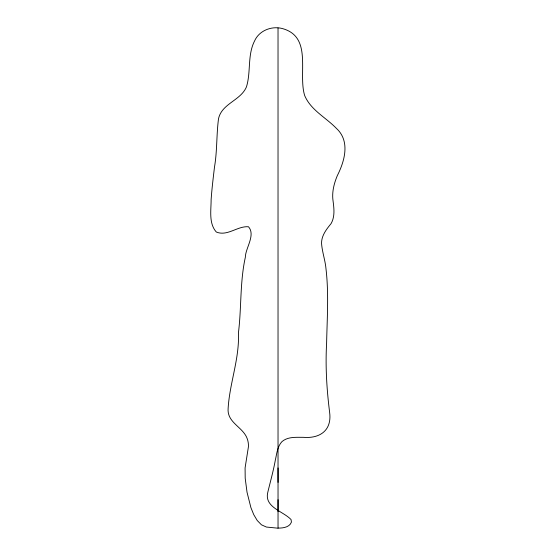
<?xml version="1.0" encoding="UTF-8"?>
<svg xmlns="http://www.w3.org/2000/svg" width="556" height="556" viewBox="0 0 556 556"><rect width="100%" height="100%" fill="white"/><g stroke="black" fill="none" stroke-linecap="round" stroke-linejoin="round"><path stroke-width="0.83" d="M278.028 27.967L278.035 482.406M278.035 499.677L278.035 528.2L266.394 527.046L261.431 524.801L257.226 520.499L253.738 514.627L250.916 507.649L247.038 492.303L245.196 478.264L245.085 467.93L248.414 446.843A20.266 20.266 0 0 0 246.461 436.863C241.394 426.473 227.001 421.99 228.127 408.486C229.6 383.105 239.587 358.634 238.427 332.856C241.575 307.718 239.851 282.08 245.349 257.247C245.418 248.157 255.829 235.07 248.497 226.772C237.579 225.785 227.321 236.675 216.291 232.005C208.639 223.317 211.127 210.404 211.12 199.75C211.878 188.818 213.212 177.934 214.491 167.05C217.236 151.079 216.409 134.781 218.508 118.803C221.719 103.506 240.727 100.56 246.447 86.903C251.076 71.988 247.288 55.239 254.551 40.991C259.068 30.705 271.21 25.882 281.829 28.412C313.139 36.467 297.703 73.455 304.702 95.632C310.846 110.144 325.858 117.455 336.345 128.332C350.349 141.064 344.748 160.92 337.346 175.564C333.996 183.605 331.737 192.369 333.079 201.112C334.059 208.611 335.025 216.736 331.091 223.602C325.927 229.871 320.416 237.009 321.771 245.676C322.695 253.508 325.316 261.035 325.997 268.902C328.895 293.54 327.109 318.393 326.615 343.108C325.295 366.362 326.747 389.554 329.659 412.608C331.953 430.532 319.735 438.712 303.319 437.322C296.098 437.377 287.883 436.536 281.989 441.596C277.291 446.579 276.832 453.703 275.338 460.062C273.406 470.8 270.445 481.308 267.888 491.9C263.718 507.211 283.039 511.047 291.066 519.589L291.427 522.133C289.53 527.435 282.615 528.179 278.035 528.082M278.035 467.93L278.035 511.527"/></g></svg>
